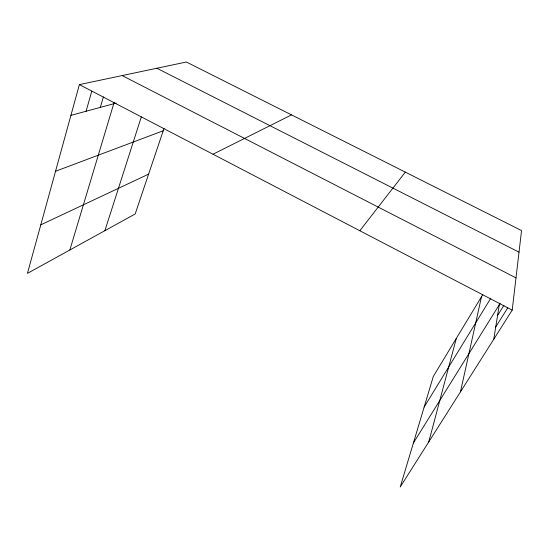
<?xml version="1.0" encoding="UTF-8"?>
<svg xmlns="http://www.w3.org/2000/svg" width="549" height="549" viewBox="0 0 549 549"><rect width="100%" height="100%" fill="white"/><g stroke="black" fill="none" stroke-linecap="round" stroke-linejoin="round"><path stroke-width="0.82" d="M482.797 294.614L433.326 376.381L400.228 486.984L512.203 310.137L521.55 230.58L186.379 62.016L79.379 84.601L27.45 273.361L135.178 213.993L164.007 128.418M493.764 339.261L499.535 303.144M460.46 391.856L481.48 296.796M428.755 441.931L456.336 338.349M86.083 111.255L91.813 91.079M100.323 107.391L103.384 96.919M69.84 250.001L114.206 102.141M104.893 230.683L141.306 116.91M424.144 407.063L490.806 298.203M413.397 442.974L500.18 303.316M497.559 315.497L503.92 305.326M495.726 326.964L507.763 307.831M359.842 230.745L405.327 172.125M212.991 154.228L291.512 114.885M40.798 224.843L148.601 174.143M55.538 171.261L163.218 130.772M70.91 115.372L116.168 103.088M156.877 68.241L519.018 252.149M122.173 75.57L515.991 277.876M79.379 84.601L512.203 310.137"/></g></svg>
